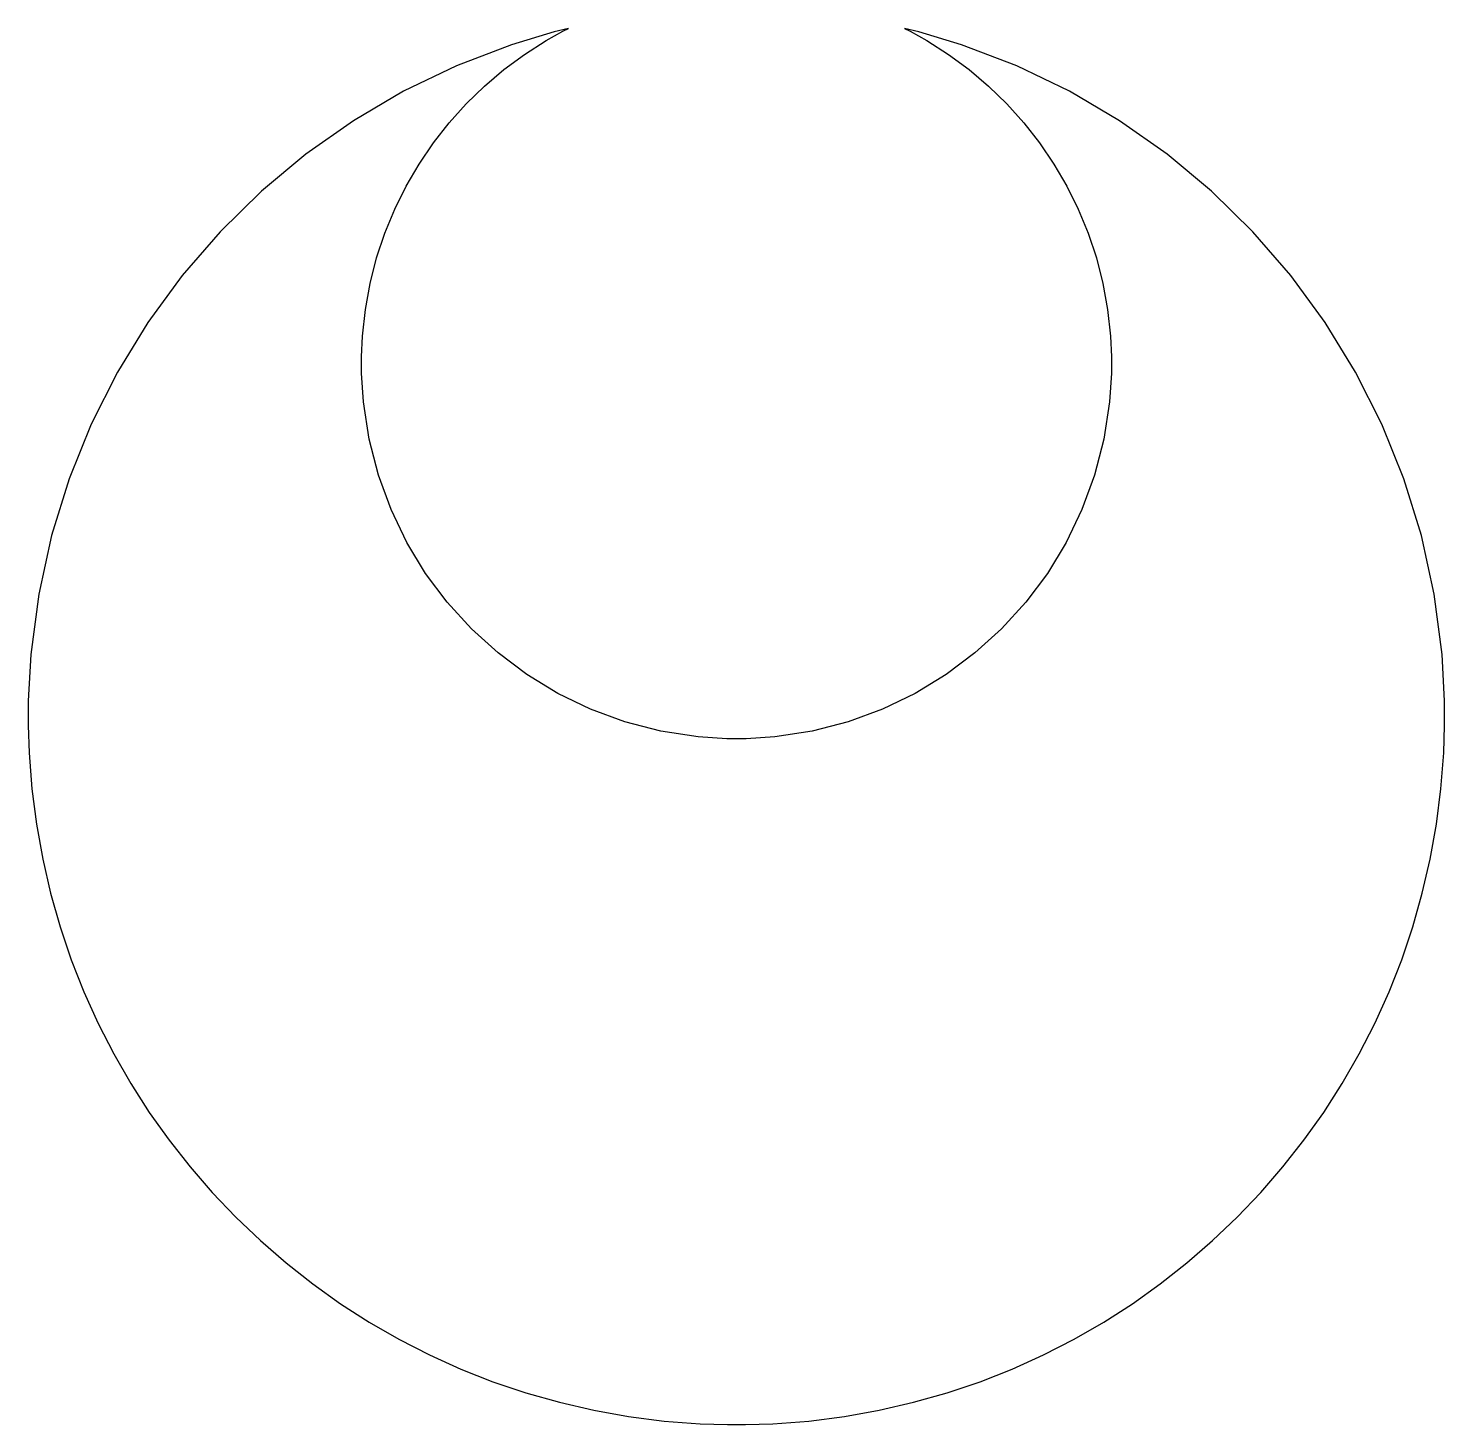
# Model space of a CAD drawing. Extents: x 0 to 13.9, y 0 to 13.7.
import ezdxf

# ---------------------------------------------------------------- set-up
doc = ezdxf.new("R2010")
doc.units = 0
doc.layers.get('0').update_dxf_attribs({"linetype": 'CONTINUOUS'})

msp = doc.modelspace()

# ---------------------------------------------------------------- linework, layer by layer
at = {"color": 201}
msp.add_lwpolyline([(8.628, 13.748), (8.685, 13.72), (8.85, 13.627), (9.063, 13.491), (9.265, 13.342), (9.457, 13.18), (9.637, 13.005), (9.805, 12.818), (9.96, 12.62), (10.101, 12.412), (10.228, 12.194), (10.341, 11.966), (10.438, 11.731), (10.519, 11.487), (10.583, 11.236), (10.629, 10.979), (10.658, 10.716), (10.667, 10.514), (10.667, 10.447), (10.667, 10.353), (10.648, 10.069), (10.592, 9.703), (10.501, 9.349), (10.377, 9.01), (10.222, 8.687), (10.037, 8.382), (9.824, 8.098), (9.586, 7.836), (9.323, 7.598), (9.039, 7.385), (8.735, 7.2), (8.412, 7.045), (8.073, 6.92), (7.719, 6.829), (7.352, 6.773), (7.069, 6.754), (6.975, 6.754), (6.88, 6.754), (6.597, 6.773), (6.23, 6.829), (5.876, 6.92), (5.537, 7.045), (5.214, 7.2), (4.91, 7.385), (4.626, 7.598), (4.364, 7.836), (4.125, 8.098), (3.913, 8.382), (3.728, 8.687), (3.572, 9.01), (3.448, 9.349), (3.357, 9.703), (3.301, 10.069), (3.282, 10.353), (3.282, 10.447), (3.282, 10.514), (3.292, 10.716), (3.32, 10.979), (3.366, 11.236), (3.43, 11.487), (3.511, 11.731), (3.608, 11.966), (3.721, 12.194), (3.848, 12.412), (3.989, 12.62), (4.144, 12.818), (4.312, 13.005), (4.492, 13.18), (4.684, 13.342), (4.886, 13.491), (5.099, 13.627), (5.264, 13.72), (5.321, 13.748), (5.179, 13.713), (4.758, 13.586), (4.216, 13.378), (3.696, 13.128), (3.201, 12.838), (2.734, 12.509), (2.296, 12.144), (1.889, 11.745), (1.515, 11.313), (1.178, 10.853), (0.878, 10.364), (0.619, 9.85), (0.402, 9.313), (0.229, 8.755), (0.103, 8.177), (0.026, 7.583), (0, 7.127), (0, 6.975), (0, 6.885), (0.009, 6.616), (0.036, 6.261), (0.08, 5.912), (0.142, 5.569), (0.22, 5.232), (0.314, 4.901), (0.423, 4.577), (0.548, 4.26), (0.688, 3.951), (0.842, 3.65), (1.01, 3.358), (1.191, 3.075), (1.386, 2.802), (1.593, 2.538), (1.812, 2.285), (2.043, 2.043), (2.285, 1.812), (2.538, 1.593), (2.802, 1.386), (3.075, 1.191), (3.358, 1.01), (3.65, 0.842), (3.951, 0.688), (4.26, 0.548), (4.576, 0.423), (4.901, 0.314), (5.231, 0.22), (5.569, 0.142), (5.912, 0.08), (6.261, 0.036), (6.616, 0.009), (6.885, 0), (6.975, 0), (7.064, 0), (7.333, 0.009), (7.688, 0.036), (8.037, 0.08), (8.38, 0.142), (8.718, 0.22), (9.049, 0.314), (9.373, 0.423), (9.689, 0.548), (9.998, 0.688), (10.299, 0.842), (10.591, 1.01), (10.874, 1.191), (11.148, 1.386), (11.411, 1.593), (11.664, 1.812), (11.906, 2.043), (12.137, 2.285), (12.356, 2.538), (12.563, 2.802), (12.758, 3.075), (12.939, 3.358), (13.107, 3.65), (13.261, 3.951), (13.401, 4.26), (13.526, 4.577), (13.636, 4.901), (13.729, 5.232), (13.807, 5.569), (13.869, 5.912), (13.913, 6.261), (13.94, 6.616), (13.949, 6.885), (13.949, 6.975), (13.949, 7.127), (13.923, 7.583), (13.846, 8.177), (13.72, 8.755), (13.547, 9.313), (13.33, 9.85), (13.071, 10.364), (12.771, 10.853), (12.434, 11.313), (12.06, 11.745), (11.654, 12.144), (11.215, 12.509), (10.748, 12.838), (10.253, 13.128), (9.734, 13.378), (9.191, 13.586), (8.77, 13.713), (8.628, 13.748)], close=True, dxfattribs=at)

doc.saveas('drawing.dxf')
